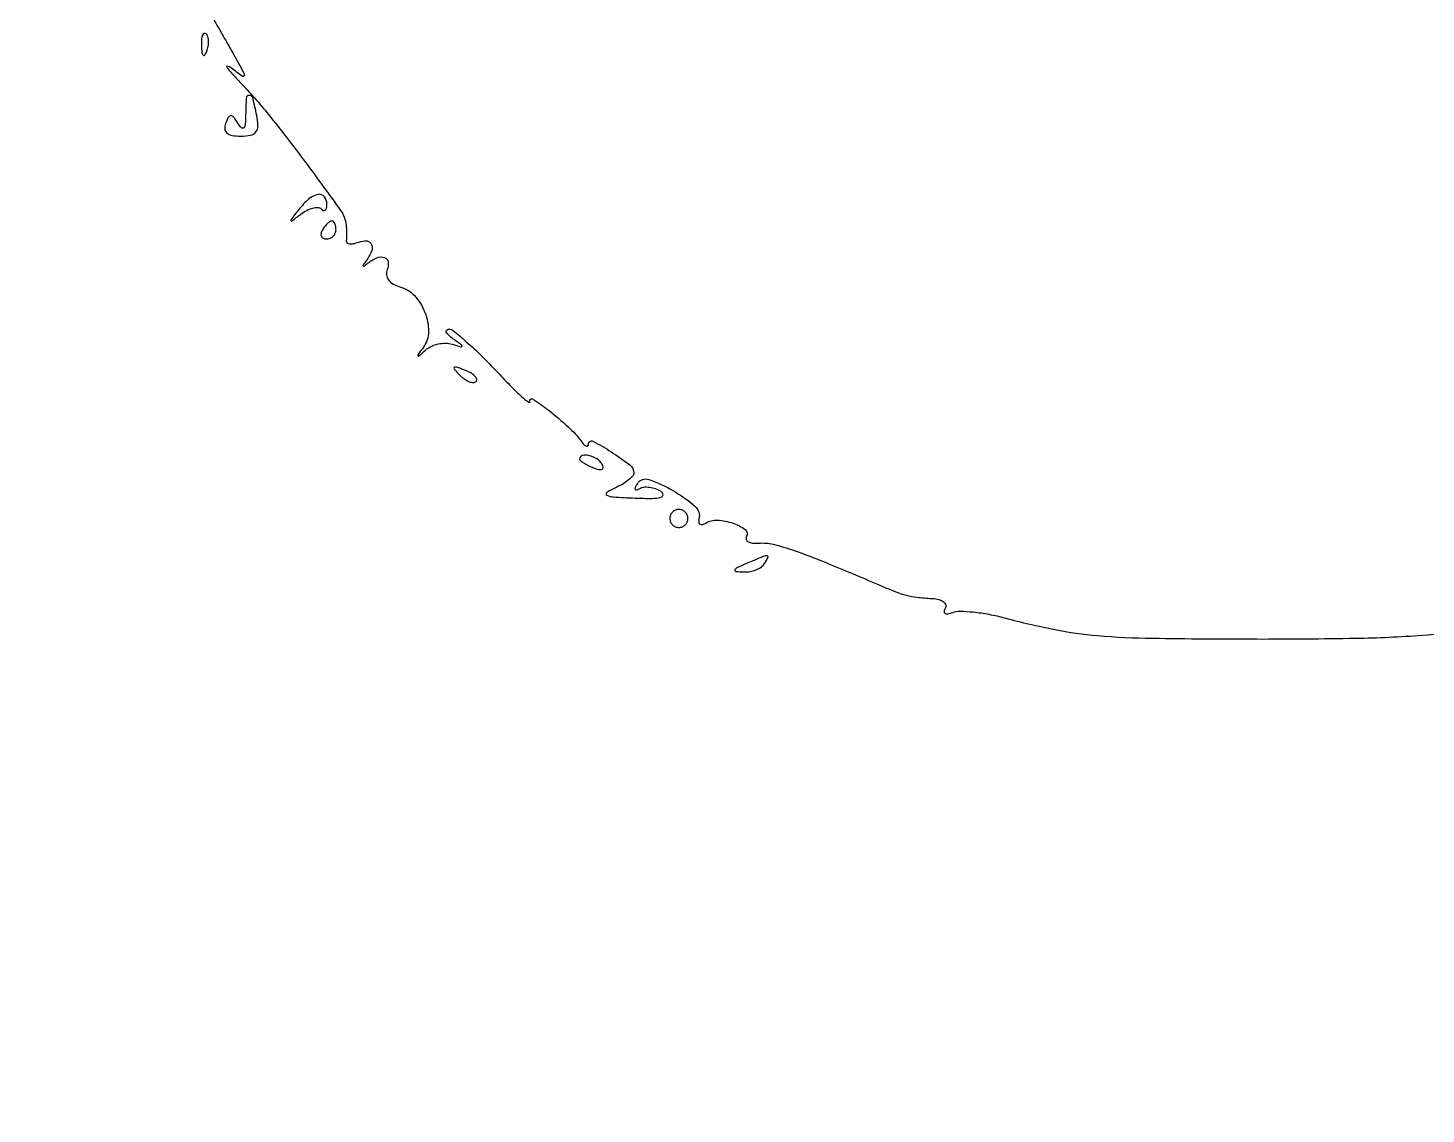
# Model space of a CAD drawing. Extents: x 56 to 1133, y 13 to 780.
# Drawn here: x 980.08 to 993.19, y 745.58 to 755.77 of the extents above; entities that cross this region are included whole.
import ezdxf

# ---------------------------------------------------------------- set-up
doc = ezdxf.new("R2010")
doc.units = 0
doc.header["$MEASUREMENT"] = 0

msp = doc.modelspace()

# ---------------------------------------------------------------- linework, layer by layer
for points in [[(1017.40694, 575.895877, -0.000001), (1070.584681, 576.252606, -0.000002), (1122.697079, 576.601864, -0.000762)], [(949.508039, 401.901185, -0.000001), (949.529232, 360.757398, -0.000095)], [(949.909968, 360.762414, -0.000001), (949.931161, 401.901185, -0.259795)], [(529.032925, 286.436984, -0.000002), (529.83462, 265.012438, -0.000004), (530.769888, 240.009811, -0.000003), (531.839084, 211.4154, 0.000001), (532.991169, 180.601107, 0.000001), (534.178651, 148.843697, 0.000001), (535.23949, 120.47627, 0.000003), (535.941746, 101.701946, 0.000115)], [(1130.14234, 577.288816, 0.000001), (1112.945079, 577.188951, 0.000111)], [(1054.539, 779.665964, 0.000045), (1012.645805, 779.660199, 0.000367), (993.484772, 779.641753, 0.000073), (980.860027, 779.618477, 0.065274), (980.269703, 779.539886, 0.068288), (979.221637, 779.097905, 0.065374), (978.313972, 778.384684, 0.064634), (977.612773, 777.452935, 0.064077), (977.170214, 776.370364, 0.064089), (977.092796, 775.787679, 0.000248), (977.068698, 769.076013, 0.000682), (977.050804, 758.73792, 0.000086), (977.046404, 736.355024, 0.000079), (977.050394, 706.439779, 0.003156), (977.093901, 699.852335, 0.011139), (977.208069, 696.609751, 0.108434), (977.576789, 695.295359, 0.060292), (978.162521, 694.457229, 0.061293), (978.928359, 693.788287, 0.059922), (979.849985, 693.313348, 0.053366), (980.8947, 693.047141, 0.035728), (982.119406, 692.959489, 0.000005), (1054.580027, 692.958571, 0.000005), (1127.038215, 692.959144, 0.035582)], [(709.138363, 517.551959, 0.000072), (709.121796, 442.82444, 0.000019), (709.1172, 324.090018, -0.000009), (709.114218, 161.564965, -0.000147)], [(709.450724, 554.916273, 0.000002), (709.414274, 575.305401, 0.198447)], [(528.70788, 577.073614, 0.000003), (528.686579, 549.005158, 0.000159)], [(1130.319428, 549.297508, 0.000003), (1130.298148, 577.178284, 0.310328)], [(999.895262, 130.411957, -0.000016), (999.889323, 214.686923, -0.00001), (999.8874, 314.7966)], [(977.723738, 697.380759, -0.000011), (977.722823, 736.358283, -0.000011), (977.723684, 775.335814, -0.056695), (977.811867, 776.1107, -0.071598), (978.168904, 777.032497, -0.065167), (978.780522, 777.84946, -0.064678), (979.586782, 778.486695, -0.068498), (980.514, 778.881865, -0.066293), (980.964373, 778.942442, -0.000031), (995.954599, 778.96117, -0.000293), (1016.87865, 778.973761, -0.000057), (1054.7505, 778.970064)], [(1131.442712, 775.016829, -0.000014), (1131.443689, 736.357733, -0.000014), (1131.442532, 697.691612, -0.046875)], [(949.534419, 437.103757, -0.000003), (949.50785, 417.314747, -0.198562)], [(949.93135, 417.399347, -0.000003), (949.904781, 437.177782, -0.000198)], [(997.082052, 755.275244, -0.000003), (996.811833, 755.481793, -0.000002), (996.513036, 755.71019, -0.000002), (996.23086, 755.925886, -0.000005), (996.01695, 756.089403, -0.005644)], [(981.780568, 755.912353, -0.001059), (981.860602, 755.7741, -0.00106), (981.939868, 755.635828, -0.001825), (982.005213, 755.5203, -0.002163), (982.100779, 755.348151, -0.162087), (982.106438, 755.31724, -0.561645), (982.091393, 755.310754, -0.006677), (981.986423, 755.387261, 0.064225), (981.949728, 755.408023, 0.723729), (981.942736, 755.399798, 0.04731), (981.979925, 755.350163, 0.00733), (982.06396, 755.260361, -0.022713), (982.334414, 754.952915, -0.009068), (982.677574, 754.508856, -0.004397), (983.010914, 754.052623, -0.128832), (983.062018, 753.919263, -0.014451), (983.065197, 753.880013, -0.011298), (983.066449, 753.837276, -0.011459), (983.065803, 753.797413, -0.027215), (983.063033, 753.767895, 0.264411), (983.070288, 753.749136, 0.146441), (983.093653, 753.739423, 0.07944), (983.132254, 753.741564, 0.038133), (983.179915, 753.755796, -0.115857), (983.258116, 753.766475, -0.29602), (983.300925, 753.73252, -0.188416), (983.297521, 753.661418, -0.062076), (983.24235, 753.57027, 0.012932), (983.220403, 753.540942, 0.365584), (983.221147, 753.532147, 0.365584), (983.229942, 753.531403, 0.012932), (983.25927, 753.55335, -0.062543), (983.349083, 753.607599, -0.177616), (983.420936, 753.612411, -0.294195), (983.455932, 753.572012, -0.127693), (983.447605, 753.498236, 0.122881), (983.441399, 753.447562, 0.127595), (983.459922, 753.400708, 0.105971), (983.502656, 753.362515, 0.065696), (983.565229, 753.337015, -0.14327), (983.702561, 753.254623, -0.093555), (983.801257, 753.096935, -0.095284), (983.834524, 752.916863, -0.156152), (983.786587, 752.7708, 0.002418), (983.735076, 752.698963, 0.321095), (983.735118, 752.68875, 0.440209), (983.743508, 752.687773, 0.002796), (983.806639, 752.743039, -0.072842), (983.85968, 752.777731, -0.053857), (983.926186, 752.800228, -0.054231), (983.995378, 752.807885, -0.077374), (984.056359, 752.798508, 0.004125), (984.138429, 752.773232, 0.433874), (984.147571, 752.778566, 0.297906), (984.14302, 752.790836, 0.003233), (984.0672, 752.846124, -0.028842), (984.023682, 752.881406, -0.09355), (984.001422, 752.910975, -0.285371), (984.00323, 752.92951, -0.229313), (984.021475, 752.938705, -0.175305), (984.069487, 752.922199, -0.010359), (984.189212, 752.821576, -0.014613), (984.328608, 752.692011, -0.010182), (984.478503, 752.53815, 0.006133), (984.618503, 752.3921, 0.01599), (984.723734, 752.29162, 0.050307), (984.775742, 752.253717, 0.759018), (984.785537, 752.2632, -0.763511), (984.807849, 752.284558, -0.031177), (984.955731, 752.182739, -0.019702), (985.146383, 752.020614, -0.046898), (985.270721, 751.8825, 0.035696), (985.29506, 751.854218, 0.125191), (985.315516, 751.841963, 0.308755), (985.328823, 751.8462, 0.162349), (985.334905, 751.8633, -0.553834), (985.375887, 751.887834, -0.025197), (985.547667, 751.788903, -0.021693), (985.722079, 751.665366, -0.231807), (985.7592, 751.589598, -0.188038), (985.747893, 751.560597, -0.038913), (985.707049, 751.522581, -0.035897), (985.64964, 751.483307, -0.027139), (985.581664, 751.448437, 0.041617), (985.505547, 751.406569, 0.577703), (985.507133, 751.381437, 0.099878), (985.569192, 751.364864, 0.005505), (985.771057, 751.354587, 0.011112), (985.929986, 751.351784, 0.059641), (986.015758, 751.362451, 0.354602), (986.033284, 751.385678, 0.250573), (986.016082, 751.415295, 0.054124), (985.963473, 751.440412, 0.052987), (985.906323, 751.453879, 0.057672), (985.853361, 751.454425, 0.112643), (985.813618, 751.440846, -0.065436), (985.786955, 751.428847, -0.401965), (985.774761, 751.435075, -0.194992), (985.775804, 751.455544, -0.029376), (985.795708, 751.492428, -0.351739), (985.900055, 751.52943, -0.048022), (986.12545, 751.425611, -0.046378), (986.33278, 751.277501, -0.284078), (986.370454, 751.157514, 0.088298), (986.368197, 751.126743, 0.24002), (986.379726, 751.108917, 0.20498), (986.402797, 751.106106, 0.067718), (986.434661, 751.120272, -0.154769), (986.54255, 751.147416, -0.065312), (986.690905, 751.11872, -0.082033), (986.803814, 751.059189, -0.386559), (986.8161, 750.993229, 0.22313), (986.813037, 750.9666, 0.192328), (986.831429, 750.944966, 0.09867), (986.87327, 750.932503, 0.042021), (986.931977, 750.931985, -0.078982), (987.065298, 750.920968, -0.023378), (987.26229, 750.862862, -0.01435), (987.555601, 750.751694, -0.003304), (988.0434, 750.546842, 0.006522), (988.215305, 750.475948, 0.030491), (988.317004, 750.442568, 0.036643), (988.413286, 750.424757, 0.012261), (988.555993, 750.412575, -0.04895), (988.619054, 750.402498, -0.10015), (988.663834, 750.38054, -0.167034), (988.683423, 750.350914, -0.204481), (988.678499, 750.318369, 0.106158), (988.668409, 750.29003, 0.315727), (988.677445, 750.27272, 0.170667), (988.704885, 750.268855, 0.042097), (988.749239, 750.281718, -0.097716), (988.819269, 750.293854, -0.020629), (988.943681, 750.285821, -0.020868), (989.089545, 750.264156, -0.018464), (989.239251, 750.229717, 0.016909), (989.705951, 750.120827, 0.027985), (990.106434, 750.064616, 0.017513), (990.622871, 750.039564, 0.003066), (991.5966, 750.03244, 0.004539), (992.527147, 750.039785, 0.014061), (993.154629, 750.068099, 0.018055), (993.586134, 750.115459, 0.102393)]]:
    msp.add_lwpolyline(points, format="xyb")
for points in [[(981.705079, 755.59785, 0.018894), (981.710074, 755.534711, 0.168741), (981.72203, 755.510028, 0.470617), (981.737448, 755.511487, 0.054073), (981.756191, 755.546737, 0.051402), (981.769392, 755.593003, 0.05415), (981.772558, 755.640172, 0.060344), (981.765861, 755.681229, 0.126455), (981.749513, 755.708888, 0.296942), (981.730997, 755.712797, 0.208169), (981.715376, 755.697354, 0.077125), (981.706009, 755.656747, 0.028489)], [(982.120105, 754.94925, -0.016033), (982.116678, 754.861152, -0.172518), (982.102582, 754.828948, -0.429898), (982.080851, 754.828851, -0.049614), (982.047278, 754.871743, 0.025057), (982.006984, 754.928777, 0.239932), (981.980798, 754.940934, 0.268018), (981.957585, 754.926379, 0.030166), (981.930821, 754.867513, 0.117529), (981.924082, 754.816919, 0.197859), (981.944023, 754.779733, 0.130232), (981.993167, 754.757261, 0.042495), (982.073282, 754.75044, 0.047321), (982.166912, 754.759321, 0.183082), (982.215754, 754.789354, 0.172264), (982.234147, 754.845578, 0.040991), (982.223471, 754.94502, 0.013894), (982.188202, 755.105245, 0.3329), (982.154617, 755.132606, 0.406294), (982.126007, 755.106954, 0.015303)], [(982.618209, 754.06095, 0.001728), (982.54587, 753.968052, 0.272896), (982.544285, 753.955467, 0.488078), (982.552981, 753.953198, 0.002328), (982.636784, 754.017916, -0.04346), (982.692431, 754.054008, -0.05878), (982.748256, 754.075732, -0.073134), (982.795954, 754.080887, -0.188967), (982.827134, 754.067266, 0.113033), (982.848298, 754.053989, 0.253554), (982.866448, 754.056945, 0.172529), (982.878885, 754.076307, 0.057388), (982.8828, 754.1103, 0.167773), (982.858118, 754.181788, 0.279531), (982.8004, 754.203563, 0.133893), (982.713883, 754.161706, 0.047268)], [(982.8405, 753.8706, 0.082592), (982.827259, 753.838274, 0.161196), (982.829891, 753.810851, 0.182303), (982.847779, 753.792623, 0.108972), (982.877807, 753.786, 0.093332), (982.912007, 753.79244, 0.09642), (982.941082, 753.810851, 0.099167), (982.960542, 753.83832, 0.105053), (982.9674, 753.8706, 0.042167), (982.964664, 753.902989, 0.061769), (982.956441, 753.930349, 0.081139), (982.944359, 753.948901, 0.210953), (982.930093, 753.9552, 0.151918), (982.912265, 753.949655, 0.038439), (982.888386, 753.930349, 0.035638), (982.863257, 753.902983, 0.029505)], [(984.12924, 752.506502, 0.043285), (984.17266, 752.469735, 0.063152), (984.216842, 752.446171, 0.082976), (984.25503, 752.4385, 0.20742), (984.280939, 752.448739, 0.278911), (984.286525, 752.471427, 0.120343), (984.269824, 752.499154, 0.070189), (984.231386, 752.528313, 0.036269), (984.176599, 752.553861, 0.008399), (984.095644, 752.583139, 0.286372), (984.076606, 752.57873, 0.400052), (984.076209, 752.562384, 0.011214)], [(985.2516, 751.722351, 0.2252), (985.25911, 751.706523, 0.029412), (985.290168, 751.68407, 0.029555), (985.332601, 751.660441, 0.020646), (985.382894, 751.63872, 0.036408), (985.431943, 751.62389, 0.155351), (985.462045, 751.626527, 0.32948), (985.472143, 751.643426, 0.1144), (985.462501, 751.671969, 0.115814), (985.4125, 751.722093, 0.080554), (985.33842, 751.753, 0.115534), (985.276232, 751.753276, 0.349578)], [(986.0976, 751.1634, 0.099038), (986.104059, 751.131113, 0.097945), (986.122451, 751.103651, 0.097945), (986.149913, 751.085259, 0.099038), (986.1822, 751.0788, 0.099038), (986.214487, 751.085259, 0.097945), (986.241949, 751.103651, 0.097945), (986.260341, 751.131113, 0.099038), (986.2668, 751.1634, 0.099038), (986.260341, 751.195687, 0.097945), (986.241949, 751.223149, 0.097945), (986.214487, 751.241541, 0.099038), (986.1822, 751.248, 0.099038), (986.149913, 751.241541, 0.097945), (986.122451, 751.223149, 0.097945), (986.104059, 751.195687, 0.099038)], [(986.8167, 750.7404, 0.007086), (986.724896, 750.6994, 0.206801), (986.708171, 750.680664, 0.479221), (986.716907, 750.66712, 0.015651), (986.790557, 750.661746, 0.054957), (986.849157, 750.665752, 0.051224), (986.90695, 750.682398, 0.054947), (986.95545, 750.708427, 0.104092), (986.9859, 750.7404, 0.02781), (987.01779, 750.799058, 0.550582), (987.008739, 750.81336, 0.099104), (986.971354, 750.805876, 0.002683)]]:
    msp.add_lwpolyline(points, format="xyb", close=True)

doc.saveas('drawing.dxf')
